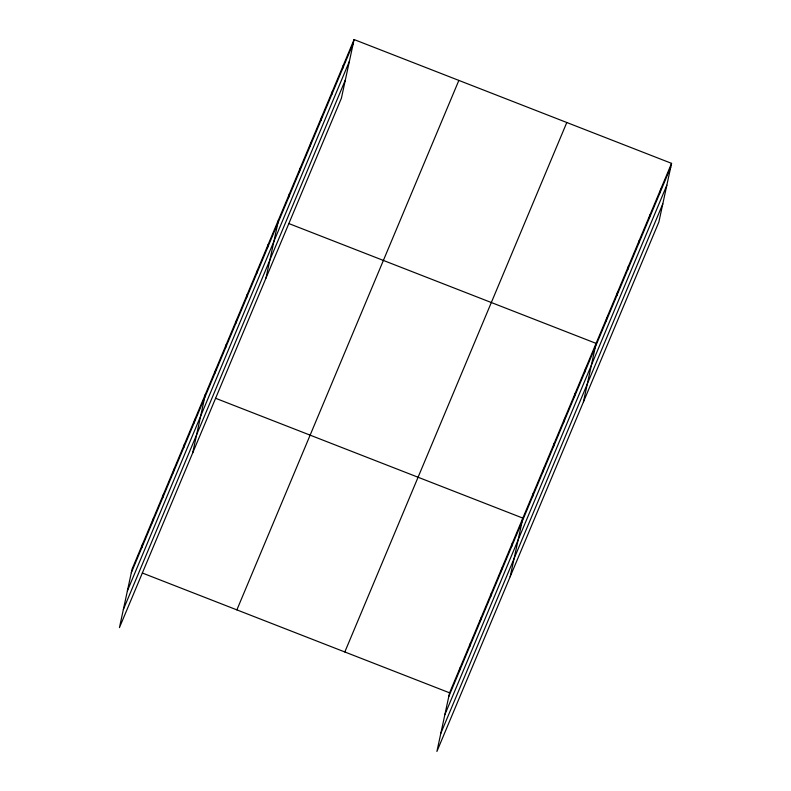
<?xml version="1.0" encoding="UTF-8"?>
<svg xmlns="http://www.w3.org/2000/svg" width="791" height="791" viewBox="0 0 791 791"><rect width="100%" height="100%" fill="white"/><g stroke="black" fill="none" stroke-linecap="round" stroke-linejoin="round"><path stroke-width="1.19" d="M141.777 547.758L142.578 544.06M152.238 522.802L153.039 519.094M162.709 497.836L163.51 494.138M173.17 472.88L173.971 469.172M183.641 447.914L184.432 444.216M194.102 422.958L194.902 419.25M192.688 452.917L205.363 394.294M215.033 373.036L215.834 369.338M225.494 348.07L226.295 344.372M235.955 323.114L236.756 319.416M246.426 298.158L247.227 294.45M256.887 273.192L257.688 269.494M267.358 248.236L268.149 244.528M265.944 278.195L278.62 219.572M288.596 197.552L289.397 193.854M299.384 171.835L300.185 168.137M310.161 146.117L310.962 142.42M320.948 120.4L321.749 116.702M331.726 94.683L332.527 90.985M342.513 68.965L343.314 65.267M354.091 39.55L341.415 98.173L119.441 627.639L132.117 569.016L354.091 39.55L671.559 163.361L658.883 221.984L436.909 751.45L449.585 692.827L671.559 163.361M459.245 671.569L460.046 667.871M469.716 646.613L470.516 642.905M480.177 621.647L480.977 617.949M490.638 596.691L491.438 592.983M501.108 571.725L501.909 568.027M511.569 546.769L512.37 543.061M510.165 576.728L522.841 518.105L215.617 398.288M532.501 496.847L533.302 493.139M542.962 471.881L543.763 468.183M553.433 446.925L554.234 443.217M563.894 421.959L564.695 418.261M574.355 397.003L575.156 393.295M584.826 372.037L585.627 368.339M583.412 401.996L596.088 343.383L288.863 223.566M606.074 321.364L606.875 317.666M616.851 295.646L617.652 291.948M627.639 269.929L628.44 266.231M638.416 244.211L639.217 240.513M649.193 218.494L649.994 214.796M659.981 192.777L660.782 189.079M131.316 572.724L353.29 43.248M127.391 590.847L349.375 61.372M123.356 609.515L345.331 80.049M236.875 609.871L458.859 80.405M344.817 651.972L566.801 122.506M448.784 696.525L670.758 167.059M444.868 714.649L666.843 185.183M440.824 733.326L662.809 203.86M142.36 573.02L449.585 692.827"/></g></svg>
